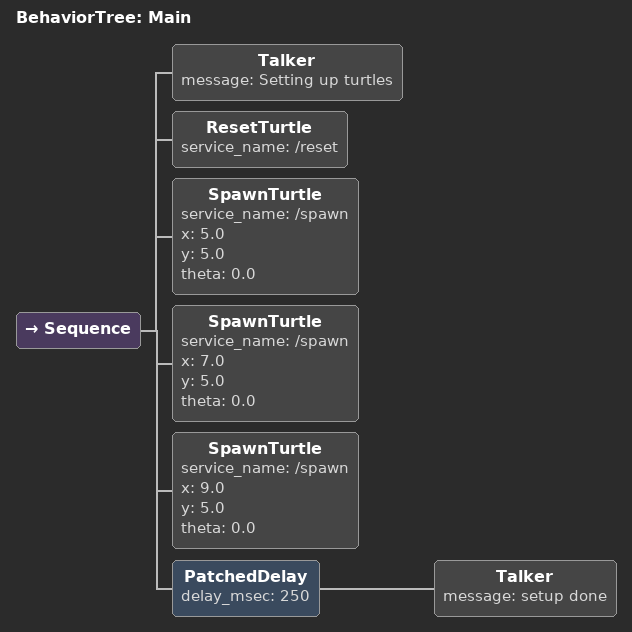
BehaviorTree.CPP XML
<root BTCPP_format="4">
  <BehaviorTree ID="Main">
    <Sequence>
      <Talker message="Setting up turtles"/>
      <ResetTurtle service_name="/reset"/>
      <SpawnTurtle service_name="/spawn" x="5.0" y="5.0" theta="0.0"/>
      <SpawnTurtle service_name="/spawn" x="7.0" y="5.0" theta="0.0"/>
      <SpawnTurtle service_name="/spawn" x="9.0" y="5.0" theta="0.0"/>
      <PatchedDelay delay_msec="250">
        <Talker message="setup done"/>
      </PatchedDelay>
    </Sequence>
  </BehaviorTree>
</root>
